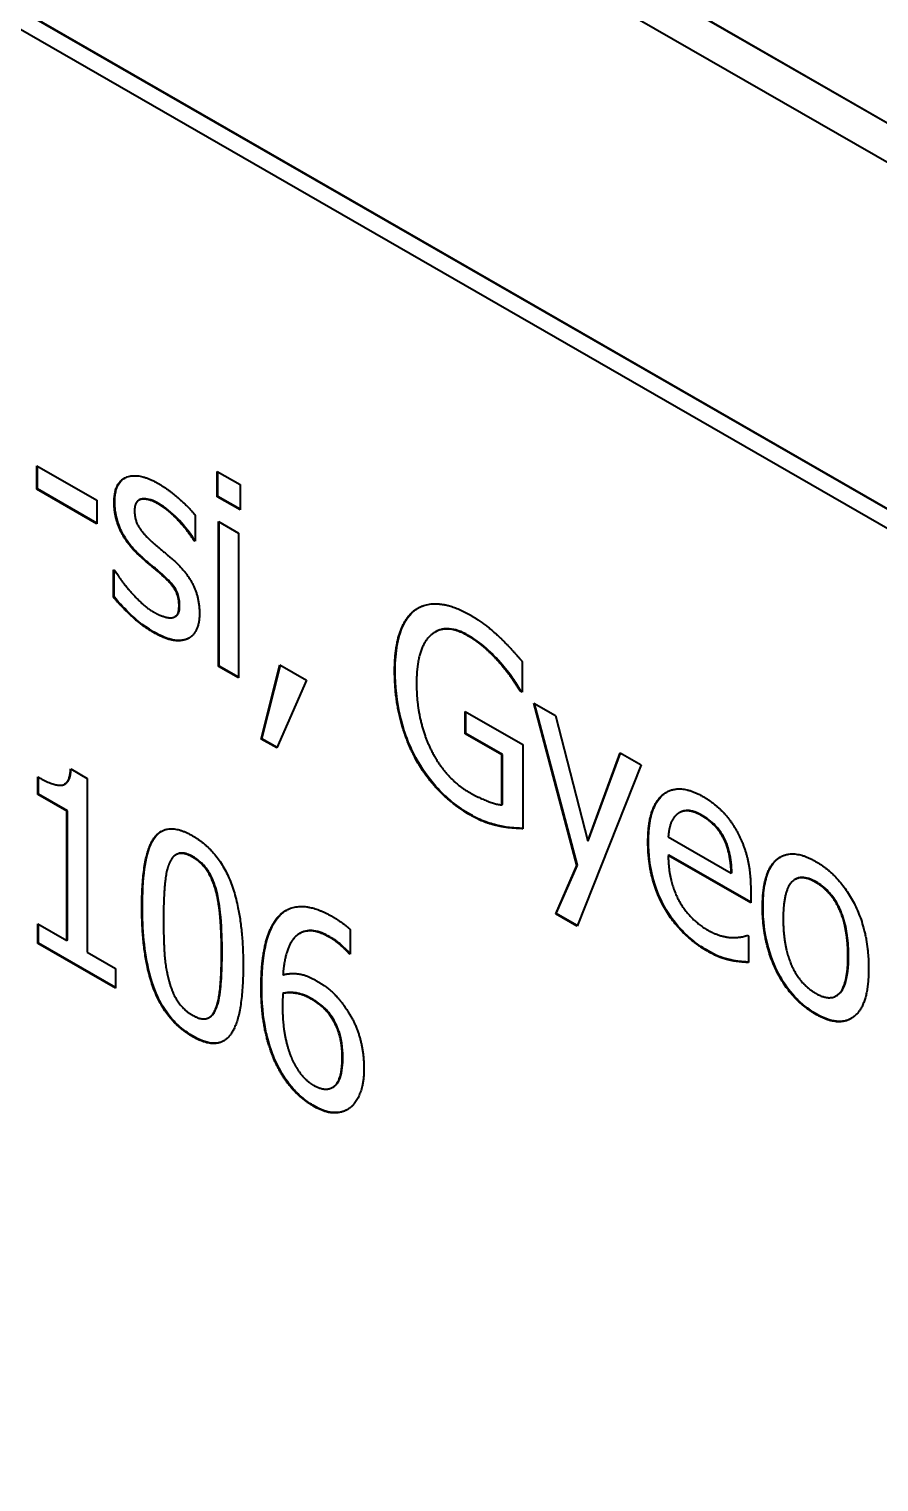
# Model space of a CAD drawing. Header units: millimetres. Extents: x 0 to 4756, y 0 to 3364.
# Drawn here: x 3958.6 to 3964, y 2652.97 to 2662.2 of the extents above; entities that cross this region are included whole.
import ezdxf

# ---------------------------------------------------------------- set-up
doc = ezdxf.new("R2010")
doc.units = ezdxf.units.MM
doc.header["$LTSCALE"] = 4
doc.layers.add('가시적인 것(ISO)', color=3, linetype='Continuous', lineweight=40)
doc.layers.add('가시적인 좁은 것(ISO)', color=3, linetype='Continuous', lineweight=35)

msp = doc.modelspace()

# ---------------------------------------------------------------- linework, layer by layer
at = {"layer": '가시적인 것(ISO)'}
for p, q in [((3978.3567, 2653.3648), (3946.0419, 2671.9736)), ((3946.0455, 2671.9756), (3978.3567, 2653.3688)), ((3946.0419, 2671.7283), (3978.3567, 2653.1195)), ((3978.3567, 2650.9121), (3946.0419, 2669.521)), ((3946.0455, 2669.523), (3978.3567, 2650.9162)), ((3978.4628, 2650.7284), (3945.9359, 2669.4594)), ((3958.6473, 2659.2776), (3958.6473, 2659.4267)), ((3958.6473, 2659.4267), (3959.0289, 2659.2069)), ((3958.6508, 2659.2796), (3958.6508, 2659.4246)), ((3959.7939, 2659.2285), (3959.7939, 2659.3895)), ((3959.7939, 2659.3895), (3959.9383, 2659.3063)), ((3959.7974, 2659.2305), (3959.7974, 2659.3874)), ((3958.6508, 2659.2796), (3958.6473, 2659.2776)), ((3959.0289, 2659.0578), (3958.6473, 2659.2776)), ((3959.0289, 2659.0619), (3958.6508, 2659.2796)), ((3959.9383, 2659.3063), (3959.9383, 2659.1453)), ((3959.0289, 2659.2069), (3959.0289, 2659.0578)), ((3959.2981, 2659.209), (3959.2946, 2659.2069)), ((3959.7974, 2659.2305), (3959.7939, 2659.2285)), ((3959.9383, 2659.1453), (3959.7939, 2659.2285)), ((3959.9383, 2659.1494), (3959.7974, 2659.2305)), ((3959.6529, 2659.1119), (3959.6529, 2658.9459)), ((3959.8016, 2658.1507), (3959.8016, 2659.071)), ((3959.8016, 2659.071), (3959.9288, 2658.9977)), ((3959.8052, 2658.1528), (3959.8052, 2659.0689)), ((3959.9288, 2658.9977), (3959.9288, 2658.0775)), ((3959.6496, 2658.9519), (3959.6461, 2658.9499)), ((3959.6529, 2658.9459), (3959.6461, 2658.9499)), ((3959.6529, 2658.95), (3959.6496, 2658.9519)), ((3959.1346, 2658.5905), (3959.1346, 2658.7644)), ((3959.1346, 2658.7644), (3959.1415, 2658.7604)), ((3959.1382, 2658.5925), (3959.1382, 2658.7624)), ((3959.4424, 2658.7363), (3959.4389, 2658.7343)), ((3959.1382, 2658.5925), (3959.1346, 2658.5905)), ((3959.5295, 2658.4694), (3959.526, 2658.4674)), ((3961.1817, 2658.3711), (3961.1782, 2658.3691)), ((3959.6083, 2658.3277), (3959.6048, 2658.3257)), ((3960.0732, 2657.6892), (3960.1919, 2658.1606)), ((3960.0768, 2657.6913), (3960.1945, 2658.159)), ((3960.1919, 2658.1606), (3960.3612, 2658.063)), ((3961.7304, 2658.1829), (3961.7304, 2657.9861)), ((3959.8052, 2658.1528), (3959.8016, 2658.1507)), ((3959.9288, 2658.0775), (3959.8016, 2658.1507)), ((3959.9288, 2658.0816), (3959.8052, 2658.1528)), ((3960.3612, 2658.063), (3960.1721, 2657.6323)), ((3961.7228, 2657.9946), (3961.7192, 2657.9925)), ((3961.7304, 2657.9861), (3961.7192, 2657.9925)), ((3961.7304, 2657.9902), (3961.7228, 2657.9946)), ((3962.0794, 2656.8848), (3961.8052, 2657.9172)), ((3961.8052, 2657.9172), (3961.9427, 2657.838)), ((3962.0829, 2656.8868), (3961.81, 2657.9144)), ((3961.3694, 2657.7219), (3961.3694, 2657.865)), ((3961.3694, 2657.865), (3961.7347, 2657.6547)), ((3961.3729, 2657.724), (3961.3729, 2657.863)), ((3961.9427, 2657.838), (3962.1481, 2657.039)), ((3961.3729, 2657.724), (3961.3694, 2657.7219)), ((3961.6023, 2657.5878), (3961.3694, 2657.7219)), ((3961.6059, 2657.5898), (3961.3729, 2657.724)), ((3960.0768, 2657.6913), (3960.0732, 2657.6892)), ((3960.1721, 2657.6323), (3960.0732, 2657.6892)), ((3960.1735, 2657.6356), (3960.0768, 2657.6913)), ((3961.7347, 2657.6547), (3961.7347, 2657.119)), ((3961.6059, 2657.5898), (3961.6023, 2657.5878)), ((3961.6023, 2657.2708), (3961.6023, 2657.5878)), ((3961.6059, 2657.2728), (3961.6059, 2657.5898)), ((3962.4868, 2657.5247), (3962.0802, 2656.4997)), ((3962.1481, 2657.039), (3962.3536, 2657.6014)), ((3962.1517, 2657.041), (3962.3559, 2657.6001)), ((3962.3536, 2657.6014), (3962.4868, 2657.5247)), ((3958.6542, 2657.3359), (3958.6542, 2657.4482)), ((3958.6577, 2657.338), (3958.6577, 2657.4462)), ((3958.8622, 2657.4994), (3958.967, 2657.439)), ((3958.967, 2657.439), (3958.967, 2656.3339)), ((3958.6577, 2657.338), (3958.6542, 2657.3359)), ((3958.8372, 2657.2305), (3958.6542, 2657.3359)), ((3958.8408, 2657.2325), (3958.6577, 2657.338)), ((3958.8271, 2657.4036), (3958.8236, 2657.4016)), ((3961.6059, 2657.2728), (3961.6023, 2657.2708)), ((3958.8408, 2657.2325), (3958.8372, 2657.2305)), ((3958.8372, 2656.4086), (3958.8372, 2657.2305)), ((3958.8408, 2656.4107), (3958.8408, 2657.2325)), ((3962.7328, 2657.2216), (3962.7292, 2657.2195)), ((3962.6596, 2657.0674), (3963.0601, 2656.8368)), ((3962.1517, 2657.041), (3962.1481, 2657.039)), ((3959.5345, 2656.9556), (3959.5309, 2656.9536)), ((3961.9444, 2656.5779), (3962.0794, 2656.8848)), ((3961.948, 2656.5799), (3962.0829, 2656.8868)), ((3962.0829, 2656.8868), (3962.0794, 2656.8848)), ((3962.6631, 2656.9512), (3962.6596, 2656.9492)), ((3963.1839, 2656.6472), (3962.6596, 2656.9492)), ((3963.1839, 2656.6513), (3962.6631, 2656.9512)), ((3963.0636, 2656.8388), (3963.0601, 2656.8368)), ((3963.4683, 2656.7978), (3963.4648, 2656.7958)), ((3963.1839, 2656.7317), (3963.1839, 2656.6472)), ((3958.6542, 2656.3889), (3958.6542, 2656.5141)), ((3958.6542, 2656.5141), (3958.8372, 2656.4086)), ((3958.6577, 2656.3909), (3958.6577, 2656.512)), ((3961.948, 2656.5799), (3961.9444, 2656.5779)), ((3962.0802, 2656.4997), (3961.9444, 2656.5779)), ((3962.0816, 2656.503), (3961.948, 2656.5799)), ((3958.8408, 2656.4107), (3958.8372, 2656.4086)), ((3960.3205, 2656.4548), (3960.317, 2656.4527)), ((3960.6379, 2656.4788), (3960.6379, 2656.3207)), ((3963.1615, 2656.4415), (3963.1693, 2656.437)), ((3963.1693, 2656.437), (3963.1693, 2656.2681)), ((3958.6577, 2656.3909), (3958.6542, 2656.3889)), ((3959.1458, 2656.1057), (3958.6542, 2656.3889)), ((3959.1458, 2656.1098), (3958.6577, 2656.3909)), ((3958.967, 2656.3339), (3959.1458, 2656.231)), ((3960.6355, 2656.3262), (3960.6319, 2656.3242)), ((3960.6379, 2656.3207), (3960.6319, 2656.3242)), ((3960.6379, 2656.3248), (3960.6355, 2656.3262)), ((3959.1458, 2656.231), (3959.1458, 2656.1057)), ((3960.2143, 2656.0739), (3960.2108, 2656.0718)), ((3963.73, 2656.058), (3963.7264, 2656.056)), ((3959.788, 2655.9795), (3959.7844, 2655.9775)), ((3959.7447, 2655.9203), (3959.7411, 2655.9183)), ((3960.529, 2655.4764), (3960.5255, 2655.4744))]:
    msp.add_line(p, q, dxfattribs=at)
for points, degree in [([(3959.1381, 2659.1947), (3959.1381, 2659.3189), (3959.2919, 2659.3864), (3959.42, 2659.3126)], 2), ([(3959.42, 2659.3126), (3959.4827, 2659.2765), (3959.6099, 2659.1655), (3959.6529, 2659.1119)], 2), ([(3959.3031, 2658.8502), (3959.2163, 2658.931), (3959.1381, 2659.1033), (3959.1381, 2659.1947)], 2), ([(3959.4174, 2659.1839), (3959.3547, 2659.22), (3959.2679, 2659.2054), (3959.2679, 2659.1408)], 2), ([(3959.6461, 2658.9499), (3959.5979, 2659.0253), (3959.4776, 2659.1493), (3959.4174, 2659.1839)], 2), ([(3959.2679, 2659.1408), (3959.2679, 2659.0822), (3959.3194, 2658.9959), (3959.3762, 2658.9453)], 2), ([(3959.3762, 2658.9453), (3959.4045, 2658.92), (3959.4741, 2658.862), (3959.512, 2658.8293)], 2), ([(3959.4389, 2658.7343), (3959.4148, 2658.7561), (3959.3358, 2658.8205), (3959.3031, 2658.8502)], 2), ([(3959.512, 2658.8293), (3959.5962, 2658.755), (3959.6804, 2658.5882), (3959.6804, 2658.4859)], 2), ([(3959.1415, 2658.7604), (3959.1578, 2658.7351), (3959.2017, 2658.6721), (3959.2378, 2658.6305)], 2), ([(3959.5506, 2658.5397), (3959.5506, 2658.5954), (3959.5016, 2658.6793), (3959.4389, 2658.7343)], 2), ([(3959.2378, 2658.6305), (3959.2704, 2658.5928), (3959.3478, 2658.5204), (3959.3899, 2658.4962)], 2), ([(3959.3856, 2658.3684), (3959.31, 2658.412), (3959.1776, 2658.5379), (3959.1346, 2658.5905)], 2), ([(3959.5059, 2658.4601), (3959.53, 2658.4652), (3959.5506, 2658.496), (3959.5506, 2658.5397)], 2), ([(3961.0522, 2658.5108), (3961.1141, 2658.5556), (3961.2938, 2658.5397), (3961.4012, 2658.4778)], 2), ([(3959.3899, 2658.4962), (3959.42, 2658.4788), (3959.4896, 2658.4566), (3959.5059, 2658.4601)], 2), ([(3959.6804, 2658.4859), (3959.6804, 2658.4262), (3959.6418, 2658.3432), (3959.6048, 2658.3257)], 2), ([(3960.9207, 2658.1204), (3960.9207, 2658.2685), (3960.9886, 2658.4639), (3961.0522, 2658.5108)], 2), ([(3961.0558, 2658.5128), (3961.0607, 2658.5164), (3961.0658, 2658.5198), (3961.0711, 2658.5229)], 3), ([(3961.4012, 2658.4778), (3961.4519, 2658.4486), (3961.5448, 2658.3772), (3961.5877, 2658.3366)], 2), ([(3959.6048, 2658.3257), (3959.5644, 2658.3082), (3959.4621, 2658.3244), (3959.3856, 2658.3684)], 2), ([(3961.3849, 2658.3461), (3961.2396, 2658.4297), (3961.06, 2658.2668), (3961.06, 2658.0452)], 2), ([(3961.592, 2658.1691), (3961.5508, 2658.2177), (3961.4459, 2658.3109), (3961.3849, 2658.3461)], 2), ([(3959.6146, 2658.3309), (3959.6125, 2658.3298), (3959.6104, 2658.3287), (3959.6083, 2658.3277)], 3), ([(3961.5877, 2658.3366), (3961.6213, 2658.3054), (3961.7046, 2658.2136), (3961.7304, 2658.1829)], 2), ([(3961.7192, 2657.9925), (3961.6943, 2658.0337), (3961.6402, 2658.1136), (3961.592, 2658.1691)], 2), ([(3961.0522, 2657.5667), (3960.9886, 2657.6848), (3960.9207, 2657.9644), (3960.9207, 2658.1204)], 2), ([(3961.06, 2658.0452), (3961.06, 2657.922), (3961.1073, 2657.7099), (3961.1519, 2657.6206)], 2), ([(3961.1519, 2657.6206), (3961.1958, 2657.5317), (3961.3178, 2657.3949), (3961.3943, 2657.3508)], 2), ([(3961.3995, 2657.2067), (3961.2929, 2657.2681), (3961.1158, 2657.4496), (3961.0522, 2657.5667)], 2), ([(3958.6542, 2657.4482), (3958.7582, 2657.3883), (3958.8561, 2657.4035), (3958.8622, 2657.4994)], 2), ([(3961.3943, 2657.3508), (3961.4511, 2657.3182), (3961.5637, 2657.2732), (3961.6023, 2657.2708)], 2), ([(3962.5306, 2657.0344), (3962.5306, 2657.2589), (3962.724, 2657.4139), (3962.8805, 2657.3238)], 2), ([(3962.8805, 2657.3238), (3962.9509, 2657.2832), (3963.0592, 2657.1712), (3963.0996, 2657.0953)], 2), ([(3961.586, 2657.1351), (3961.5362, 2657.1459), (3961.4562, 2657.1741), (3961.3995, 2657.2067)], 2), ([(3962.7223, 2657.2152), (3962.6931, 2657.1952), (3962.6639, 2657.1236), (3962.6596, 2657.0674)], 2), ([(3962.8727, 2657.2011), (3962.822, 2657.2303), (3962.7507, 2657.2346), (3962.7223, 2657.2152)], 2), ([(3963.0171, 2657.0464), (3962.9948, 2657.094), (3962.9243, 2657.1714), (3962.8727, 2657.2011)], 2), ([(3959.3143, 2656.6209), (3959.3143, 2656.9528), (3959.4716, 2657.1693), (3959.6366, 2657.0743)], 2), ([(3959.6366, 2657.0743), (3959.8025, 2656.9787), (3959.9581, 2656.5711), (3959.9581, 2656.2512)], 2), ([(3961.7347, 2657.119), (3961.7089, 2657.12), (3961.623, 2657.1267), (3961.586, 2657.1351)], 2), ([(3963.0996, 2657.0953), (3963.1409, 2657.0188), (3963.1839, 2656.842), (3963.1839, 2656.7317)], 2), ([(3959.6366, 2656.9381), (3959.5799, 2656.9708), (3959.5077, 2656.9478), (3959.487, 2656.8951)], 2), ([(3962.9105, 2656.3396), (3962.73, 2656.4435), (3962.5306, 2656.8058), (3962.5306, 2657.0344)], 2), ([(3963.0601, 2656.8368), (3963.0584, 2656.9004), (3963.0369, 2657.0042), (3963.0171, 2657.0464)], 2), ([(3963.2587, 2656.6201), (3963.2587, 2656.8506), (3963.4443, 2656.9991), (3963.5965, 2656.9115)], 2), ([(3959.487, 2656.8951), (3959.4664, 2656.8443), (3959.4518, 2656.6619), (3959.4518, 2656.5417)], 2), ([(3959.7844, 2656.7258), (3959.7638, 2656.8003), (3959.6933, 2656.9055), (3959.6366, 2656.9381)], 2), ([(3962.6596, 2656.9492), (3962.6596, 2656.7892), (3962.7919, 2656.543), (3962.9097, 2656.4752)], 2), ([(3963.5965, 2656.9115), (3963.7494, 2656.8234), (3963.9334, 2656.4631), (3963.9334, 2656.2315)], 2), ([(3963.5965, 2656.7784), (3963.4976, 2656.8353), (3963.3902, 2656.7232), (3963.3902, 2656.5444)], 2), ([(3963.8019, 2656.3073), (3963.8019, 2656.4861), (3963.6953, 2656.7214), (3963.5965, 2656.7784)], 2), ([(3959.8205, 2656.3303), (3959.8205, 2656.4566), (3959.8042, 2656.6518), (3959.7844, 2656.7258)], 2), ([(3959.6366, 2655.7973), (3959.4698, 2655.8933), (3959.3143, 2656.2979), (3959.3143, 2656.6209)], 2), ([(3960.1824, 2656.5602), (3960.2374, 2656.622), (3960.4102, 2656.6268), (3960.5236, 2656.5615)], 2), ([(3960.1859, 2656.5623), (3960.1996, 2656.5775), (3960.2148, 2656.5903), (3960.2316, 2656.6002)], 3), ([(3963.5965, 2655.9396), (3963.4392, 2656.0302), (3963.2587, 2656.3955), (3963.2587, 2656.6201)], 2), ([(3959.4518, 2656.5417), (3959.4518, 2656.4125), (3959.4647, 2656.2322), (3959.4862, 2656.1522)], 2), ([(3960.0724, 2656.1108), (3960.0724, 2656.2708), (3960.1265, 2656.497), (3960.1824, 2656.5602)], 2), ([(3960.5236, 2656.5615), (3960.5572, 2656.5422), (3960.6156, 2656.5006), (3960.6379, 2656.4788)], 2), ([(3963.3902, 2656.5444), (3963.3902, 2656.3704), (3963.4976, 2656.1297), (3963.5965, 2656.0728)], 2), ([(3960.5056, 2656.4298), (3960.3801, 2656.502), (3960.2254, 2656.3844), (3960.2108, 2656.1901)], 2), ([(3960.6319, 2656.3242), (3960.6139, 2656.3465), (3960.5451, 2656.407), (3960.5056, 2656.4298)], 2), ([(3962.9097, 2656.4752), (3962.9509, 2656.4515), (3963.0317, 2656.4278), (3963.0644, 2656.4269)], 2), ([(3963.0644, 2656.4269), (3963.0988, 2656.4269), (3963.1461, 2656.4345), (3963.1615, 2656.4415)], 2), ([(3959.7844, 2655.9775), (3959.8042, 2656.0267), (3959.8205, 2656.2041), (3959.8205, 2656.3303)], 2), ([(3963.0541, 2656.2827), (3963.0171, 2656.2911), (3962.957, 2656.3128), (3962.9105, 2656.3396)], 2), ([(3959.9581, 2656.2512), (3959.9581, 2655.9212), (3959.8008, 2655.7027), (3959.6366, 2655.7973)], 2), ([(3963.1693, 2656.2681), (3963.1469, 2656.27), (3963.0807, 2656.2763), (3963.0541, 2656.2827)], 2), ([(3963.5965, 2656.0728), (3963.6944, 2656.0163), (3963.8019, 2656.1304), (3963.8019, 2656.3073)], 2), ([(3963.9334, 2656.2315), (3963.9334, 2655.999), (3963.7494, 2655.8515), (3963.5965, 2655.9396)], 2), ([(3959.4862, 2656.1522), (3959.5059, 2656.0772), (3959.5781, 2655.9671), (3959.6366, 2655.9334)], 2), ([(3960.2108, 2656.1901), (3960.2589, 2656.2031), (3960.3603, 2656.1894), (3960.4205, 2656.1548)], 2), ([(3960.4205, 2656.1548), (3960.4798, 2656.1206), (3960.5683, 2656.0408), (3960.6165, 2655.9694)], 2), ([(3960.1833, 2655.5938), (3960.1308, 2655.6905), (3960.0724, 2655.9478), (3960.0724, 2656.1108)], 2), ([(3960.2108, 2656.0718), (3960.2099, 2656.0544), (3960.2082, 2656.0216), (3960.2082, 2655.9958)], 2), ([(3960.3904, 2656.036), (3960.3431, 2656.0632), (3960.2537, 2656.0799), (3960.2108, 2656.0718)], 2), ([(3960.5193, 2655.919), (3960.4927, 2655.9602), (3960.4256, 2656.0157), (3960.3904, 2656.036)], 2), ([(3959.6366, 2655.9334), (3959.6925, 2655.9012), (3959.7647, 2655.9243), (3959.7844, 2655.9775)], 2), ([(3960.2082, 2655.9958), (3960.2082, 2655.8686), (3960.2494, 2655.6888), (3960.2795, 2655.6308)], 2), ([(3960.6165, 2655.9694), (3960.6715, 2655.887), (3960.7256, 2655.6988), (3960.7256, 2655.5935)], 2), ([(3960.5881, 2655.6657), (3960.5881, 2655.7413), (3960.5554, 2655.8624), (3960.5193, 2655.919)], 2), ([(3960.4059, 2655.4884), (3960.4875, 2655.4414), (3960.5881, 2655.5246), (3960.5881, 2655.6657)], 2), ([(3960.4059, 2655.3543), (3960.3371, 2655.3939), (3960.2262, 2655.5134), (3960.1833, 2655.5938)], 2), ([(3960.2795, 2655.6308), (3960.3087, 2655.5752), (3960.3706, 2655.5087), (3960.4059, 2655.4884)], 2), ([(3960.7256, 2655.5935), (3960.7256, 2655.4991), (3960.674, 2655.3688), (3960.6311, 2655.3399)], 2), ([(3960.6311, 2655.3399), (3960.5855, 2655.3095), (3960.4738, 2655.3152), (3960.4059, 2655.3543)], 2)]:
    msp.add_open_spline(points, degree=degree, dxfattribs=at)
for points, knots in [([(3959.1416, 2659.1967), (3959.1416, 2659.2161), (3959.143, 2659.2345), (3959.1491, 2659.2679), (3959.1536, 2659.2828), (3959.1705, 2659.3192), (3959.1859, 2659.3362), (3959.2052, 2659.3478)], [-0.17395427, -0.17395427, -0.17395427, -0.17395427, -0.14718709, -0.14718709, -0.1219137, -0.1219137, -0.07766288, -0.07766288, -0.07766288, -0.07766288]), ([(3959.3066, 2658.8523), (3959.2854, 2658.872), (3959.2644, 2658.8938), (3959.2281, 2658.9382), (3959.2123, 2658.9605), (3959.179, 2659.0185), (3959.1667, 2659.0508), (3959.1464, 2659.12), (3959.1416, 2659.1596), (3959.1416, 2659.1967)], [-0.07300655, -0.07300655, -0.07300655, -0.07300655, -0.0583934, -0.0583934, -0.04559979, -0.04559979, -0.02726481, -0.02726481, 0, 0, 0, 0]), ([(3959.421, 2659.1859), (3959.4043, 2659.1955), (3959.3875, 2659.2035), (3959.3563, 2659.2136), (3959.342, 2659.2162), (3959.311, 2659.2157), (3959.3016, 2659.211), (3959.2981, 2659.209)], [-0.03200283, -0.03200283, -0.03200283, -0.03200283, -0.028789771, -0.028789771, -0.025858734, -0.025858734, -0.022096769, -0.022096769, -0.022096769, -0.022096769]), ([(3959.6496, 2658.9519), (3959.6108, 2659.0127), (3959.5721, 2659.0577), (3959.5019, 2659.1297), (3959.4621, 2659.1622), (3959.421, 2659.1859)], [-0.06393371, -0.06393371, -0.06393371, -0.06393371, -0.03491759, -0.03491759, 0, 0, 0, 0]), ([(3959.4424, 2658.7363), (3959.4174, 2658.759), (3959.3865, 2658.7841), (3959.3548, 2658.8099), (3959.3302, 2658.8308), (3959.3066, 2658.8523)], [-0.02746583, -0.02746583, -0.02746583, -0.02746583, -0.02084657, -0.02084657, 0, 0, 0, 0]), ([(3959.5542, 2658.5418), (3959.5542, 2658.5552), (3959.5531, 2658.5695), (3959.5478, 2658.5966), (3959.544, 2658.6095), (3959.5336, 2658.6331), (3959.5269, 2658.6452), (3959.4969, 2658.6854), (3959.4709, 2658.7114), (3959.4424, 2658.7363)], [-0.07804102, -0.07804102, -0.07804102, -0.07804102, -0.05755575, -0.05755575, -0.0399582, -0.0399582, -0.02494148, -0.02494148, 0, 0, 0, 0]), ([(3959.3891, 2658.3705), (3959.3154, 2658.4129), (3959.2664, 2658.4589), (3959.2111, 2658.5114), (3959.1715, 2658.5517), (3959.1382, 2658.5925)], [-0.04947373, -0.04947373, -0.04947373, -0.04947373, -0.03241669, -0.03241669, 0, 0, 0, 0]), ([(3959.5295, 2658.4694), (3959.5313, 2658.4705), (3959.533, 2658.4716), (3959.543, 2658.4793), (3959.5463, 2658.4865), (3959.5525, 2658.5032), (3959.5542, 2658.5213), (3959.5542, 2658.5418)], [-0.02138625, -0.02138625, -0.02138625, -0.02138625, -0.02034038, -0.02034038, -0.01500889, -0.01500889, 0, 0, 0, 0]), ([(3960.9243, 2658.1225), (3960.9243, 2658.255), (3960.9446, 2658.3354), (3960.9864, 2658.4402), (3961.0159, 2658.4834), (3961.0558, 2658.5128)], [-0.1010123, -0.1010123, -0.1010123, -0.1010123, -0.0512306, -0.0512306, 0, 0, 0, 0]), ([(3959.6083, 2658.3277), (3959.5706, 2658.3114), (3959.535, 2658.3155), (3959.4789, 2658.3243), (3959.4342, 2658.3446), (3959.3891, 2658.3705)], [-0.05651006, -0.05651006, -0.05651006, -0.05651006, -0.03820024, -0.03820024, 0, 0, 0, 0]), ([(3961.3884, 2658.3481), (3961.3672, 2658.3603), (3961.346, 2658.3704), (3961.3054, 2658.3845), (3961.2862, 2658.3887), (3961.2352, 2658.3924), (3961.2067, 2658.3855), (3961.1817, 2658.3711)], [-0.2319582, -0.2319582, -0.2319582, -0.2319582, -0.2003238, -0.2003238, -0.1702621, -0.1702621, -0.1174823, -0.1174823, -0.1174823, -0.1174823]), ([(3961.5956, 2658.1712), (3961.555, 2658.219), (3961.5167, 2658.2532), (3961.4649, 2658.2992), (3961.4267, 2658.3261), (3961.3884, 2658.3481)], [-0.04550665, -0.04550665, -0.04550665, -0.04550665, -0.03248246, -0.03248246, 0, 0, 0, 0]), ([(3961.7228, 2657.9946), (3961.7061, 2658.0221), (3961.6887, 2658.0492), (3961.6501, 2658.1062), (3961.6226, 2658.1399), (3961.5956, 2658.1712)], [-0.04799963, -0.04799963, -0.04799963, -0.04799963, -0.02569689, -0.02569689, 0, 0, 0, 0]), ([(3961.0558, 2657.5687), (3961.034, 2657.6091), (3961.0154, 2657.6504), (3960.9798, 2657.7446), (3960.9668, 2657.7914), (3960.9333, 2657.9293), (3960.9243, 2658.0296), (3960.9243, 2658.1225)], [-0.1102144, -0.1102144, -0.1102144, -0.1102144, -0.0915163, -0.0915163, -0.0681294, -0.0681294, 0, 0, 0, 0]), ([(3961.403, 2657.2088), (3961.3641, 2657.2312), (3961.3253, 2657.2575), (3961.2515, 2657.3174), (3961.2161, 2657.3507), (3961.1344, 2657.4416), (3961.092, 2657.502), (3961.0558, 2657.5687)], [-0.1094442, -0.1094442, -0.1094442, -0.1094442, -0.0764086, -0.0764086, -0.0455615, -0.0455615, 0, 0, 0, 0]), ([(3958.8271, 2657.4036), (3958.8371, 2657.4094), (3958.8447, 2657.4188), (3958.8593, 2657.4488), (3958.8636, 2657.4729), (3958.8654, 2657.4975)], [-0.0317599, -0.0317599, -0.0317599, -0.0317599, -0.01978743, -0.01978743, -0.00099637, -0.00099637, -0.00099637, -0.00099637]), ([(3962.5342, 2657.0364), (3962.5342, 2657.0828), (3962.5373, 2657.1279), (3962.5515, 2657.2062), (3962.5619, 2657.2402), (3962.5989, 2657.3135), (3962.6264, 2657.3379), (3962.6507, 2657.3522)], [-0.14210217, -0.14210217, -0.14210217, -0.14210217, -0.1209944, -0.1209944, -0.10207716, -0.10207716, -0.07378621, -0.07378621, -0.07378621, -0.07378621]), ([(3962.8763, 2657.2031), (3962.8601, 2657.2124), (3962.8438, 2657.2204), (3962.8084, 2657.233), (3962.7953, 2657.2343), (3962.7669, 2657.2354), (3962.7488, 2657.2308), (3962.7328, 2657.2216)], [-0.03522729, -0.03522729, -0.03522729, -0.03522729, -0.02935181, -0.02935181, -0.02212217, -0.02212217, -0.00284568, -0.00284568, -0.00284568, -0.00284568]), ([(3961.5895, 2657.1371), (3961.56, 2657.1436), (3961.5301, 2657.1513), (3961.4689, 2657.1729), (3961.4343, 2657.1907), (3961.403, 2657.2088)], [-0.05271934, -0.05271934, -0.05271934, -0.05271934, -0.02656558, -0.02656558, 0, 0, 0, 0]), ([(3963.0207, 2657.0484), (3963.0128, 2657.0652), (3963.0036, 2657.0813), (3962.9804, 2657.1154), (3962.9678, 2657.1299), (3962.9328, 2657.1666), (3962.9039, 2657.1872), (3962.8763, 2657.2031)], [-0.03904079, -0.03904079, -0.03904079, -0.03904079, -0.03201187, -0.03201187, -0.02341156, -0.02341156, 0, 0, 0, 0]), ([(3959.3178, 2656.6229), (3959.3178, 2656.7048), (3959.3214, 2656.7892), (3959.3407, 2656.9267), (3959.3554, 2656.9901), (3959.3927, 2657.0602), (3959.4111, 2657.0865), (3959.4392, 2657.1033)], [-0.2537224, -0.2537224, -0.2537224, -0.2537224, -0.1682701, -0.1682701, -0.0972012, -0.0972012, -0.0630639, -0.0630639, -0.0630639, -0.0630639]), ([(3961.7347, 2657.1212), (3961.7085, 2657.1223), (3961.6773, 2657.1248), (3961.6436, 2657.1274), (3961.6165, 2657.131), (3961.5895, 2657.1371)], [-0.03113001, -0.03113001, -0.03113001, -0.03113001, -0.0238809, -0.0238809, 0, 0, 0, 0]), ([(3959.6401, 2656.9402), (3959.6272, 2656.9476), (3959.6143, 2656.9538), (3959.5902, 2656.9619), (3959.5792, 2656.9642), (3959.5599, 2656.9644), (3959.5475, 2656.9632), (3959.5345, 2656.9556)], [-0.08378199, -0.08378199, -0.08378199, -0.08378199, -0.06139139, -0.06139139, -0.04110778, -0.04110778, -0.02417273, -0.02417273, -0.02417273, -0.02417273]), ([(3962.9141, 2656.3416), (3962.8825, 2656.3598), (3962.8507, 2656.381), (3962.7914, 2656.428), (3962.7639, 2656.4532), (3962.6992, 2656.5236), (3962.6653, 2656.5704), (3962.6137, 2656.6628), (3962.5865, 2656.7196), (3962.5424, 2656.8781), (3962.5342, 2656.9607), (3962.5342, 2657.0364)], [-0.25738, -0.25738, -0.25738, -0.25738, -0.2101741, -0.2101741, -0.167381, -0.167381, -0.1045278, -0.1045278, -0.0555574, -0.0555574, 0, 0, 0, 0]), ([(3963.0636, 2656.8388), (3963.0624, 2656.8856), (3963.0575, 2656.9284), (3963.0418, 2656.9946), (3963.0331, 2657.022), (3963.0207, 2657.0484)], [-0.04407769, -0.04407769, -0.04407769, -0.04407769, -0.01765231, -0.01765231, 0, 0, 0, 0]), ([(3959.788, 2656.7278), (3959.7825, 2656.7474), (3959.776, 2656.7673), (3959.7607, 2656.8044), (3959.7524, 2656.8216), (3959.7293, 2656.8608), (3959.7158, 2656.878), (3959.6824, 2656.9125), (3959.6612, 2656.9281), (3959.6401, 2656.9402)], [-0.04998703, -0.04998703, -0.04998703, -0.04998703, -0.03966355, -0.03966355, -0.03045864, -0.03045864, -0.01784843, -0.01784843, 0, 0, 0, 0]), ([(3963.2622, 2656.6221), (3963.2622, 2656.6694), (3963.2651, 2656.7156), (3963.2788, 2656.795), (3963.2886, 2656.8295), (3963.3252, 2656.9048), (3963.3522, 2656.9272), (3963.3736, 2656.9398)], [-0.13063328, -0.13063328, -0.13063328, -0.13063328, -0.1123019, -0.1123019, -0.09621194, -0.09621194, -0.07150376, -0.07150376, -0.07150376, -0.07150376]), ([(3963.6, 2656.7804), (3963.584, 2656.7896), (3963.568, 2656.7971), (3963.5378, 2656.8068), (3963.5239, 2656.8092), (3963.4948, 2656.8089), (3963.4807, 2656.805), (3963.4683, 2656.7978)], [-0.13544963, -0.13544963, -0.13544963, -0.13544963, -0.11875979, -0.11875979, -0.10326441, -0.10326441, -0.08473146, -0.08473146, -0.08473146, -0.08473146]), ([(3963.8054, 2656.3093), (3963.8054, 2656.3513), (3963.8032, 2656.3961), (3963.7922, 2656.4774), (3963.7844, 2656.5158), (3963.7586, 2656.5959), (3963.7432, 2656.626), (3963.715, 2656.6745), (3963.697, 2656.6988), (3963.6523, 2656.7457), (3963.6262, 2656.7653), (3963.6, 2656.7804)], [-0.085957, -0.085957, -0.085957, -0.085957, -0.06934265, -0.06934265, -0.05592497, -0.05592497, -0.04101288, -0.04101288, -0.02228505, -0.02228505, 0, 0, 0, 0]), ([(3959.8241, 2656.3324), (3959.8241, 2656.4034), (3959.8221, 2656.4818), (3959.8131, 2656.5902), (3959.8064, 2656.6588), (3959.788, 2656.7278)], [-0.1453669, -0.1453669, -0.1453669, -0.1453669, -0.0456066, -0.0456066, 0, 0, 0, 0]), ([(3959.6401, 2655.7993), (3959.6156, 2655.8135), (3959.5909, 2655.8302), (3959.5449, 2655.8684), (3959.5236, 2655.8891), (3959.474, 2655.9469), (3959.4488, 2655.985), (3959.4098, 2656.0605), (3959.3849, 2656.1157), (3959.3286, 2656.3345), (3959.3178, 2656.4835), (3959.3178, 2656.6229)], [-0.3574821, -0.3574821, -0.3574821, -0.3574821, -0.2990686, -0.2990686, -0.2453836, -0.2453836, -0.1667227, -0.1667227, -0.1023246, -0.1023246, 0, 0, 0, 0]), ([(3963.6, 2655.9416), (3963.5756, 2655.9557), (3963.5512, 2655.9721), (3963.505, 2656.0091), (3963.4833, 2656.0292), (3963.4275, 2656.09), (3963.3969, 2656.133), (3963.346, 2656.2245), (3963.3177, 2656.285), (3963.271, 2656.4523), (3963.2622, 2656.5409), (3963.2622, 2656.6221)], [-0.2314011, -0.2314011, -0.2314011, -0.2314011, -0.1968434, -0.1968434, -0.1646481, -0.1646481, -0.1102897, -0.1102897, -0.0596216, -0.0596216, 0, 0, 0, 0]), ([(3960.0759, 2656.1128), (3960.0759, 2656.2443), (3960.0895, 2656.3322), (3960.1215, 2656.4599), (3960.1474, 2656.5187), (3960.1859, 2656.5623)], [-0.1106101, -0.1106101, -0.1106101, -0.1106101, -0.0583021, -0.0583021, 0, 0, 0, 0]), ([(3960.5091, 2656.4318), (3960.4745, 2656.4517), (3960.4403, 2656.4655), (3960.377, 2656.4743), (3960.3497, 2656.47), (3960.3239, 2656.4567), (3960.3222, 2656.4557), (3960.3205, 2656.4548)], [-0.11567418, -0.11567418, -0.11567418, -0.11567418, -0.09709969, -0.09709969, -0.07939474, -0.07939474, -0.07811153, -0.07811153, -0.07811153, -0.07811153]), ([(3960.6355, 2656.3262), (3960.6178, 2656.3481), (3960.5921, 2656.3708), (3960.5589, 2656.4), (3960.5341, 2656.4174), (3960.5091, 2656.4318)], [-0.02914796, -0.02914796, -0.02914796, -0.02914796, -0.02116044, -0.02116044, 0, 0, 0, 0]), ([(3959.788, 2655.9795), (3959.8035, 2656.0181), (3959.8115, 2656.0697), (3959.8189, 2656.1498), (3959.8241, 2656.215), (3959.8241, 2656.3324)], [-0.213325, -0.213325, -0.213325, -0.213325, -0.0861501, -0.0861501, 0, 0, 0, 0]), ([(3963.0576, 2656.2848), (3963.0356, 2656.2898), (3963.0132, 2656.2958), (3962.9666, 2656.3127), (3962.9383, 2656.3277), (3962.9141, 2656.3416)], [-0.03994906, -0.03994906, -0.03994906, -0.03994906, -0.02053288, -0.02053288, 0, 0, 0, 0]), ([(3963.1693, 2656.2704), (3963.1473, 2656.2724), (3963.1239, 2656.2746), (3963.0982, 2656.277), (3963.0776, 2656.28), (3963.0576, 2656.2848)], [-0.02367493, -0.02367493, -0.02367493, -0.02367493, -0.01762699, -0.01762699, 0, 0, 0, 0]), ([(3963.73, 2656.058), (3963.7334, 2656.06), (3963.7367, 2656.0622), (3963.7615, 2656.0813), (3963.7746, 2656.1065), (3963.7996, 2656.1787), (3963.8054, 2656.2422), (3963.8054, 2656.3093)], [-0.07855563, -0.07855563, -0.07855563, -0.07855563, -0.07477469, -0.07477469, -0.04926273, -0.04926273, 0, 0, 0, 0]), ([(3960.1868, 2655.5958), (3960.1683, 2655.6299), (3960.153, 2655.6652), (3960.1223, 2655.7499), (3960.1112, 2655.7944), (3960.0826, 2655.9205), (3960.0759, 2656.023), (3960.0759, 2656.1128)], [-0.09652593, -0.09652593, -0.09652593, -0.09652593, -0.08376115, -0.08376115, -0.06595177, -0.06595177, 0, 0, 0, 0]), ([(3960.3939, 2656.038), (3960.3625, 2656.0561), (3960.3318, 2656.068), (3960.2819, 2656.0773), (3960.2515, 2656.0808), (3960.2143, 2656.0739)], [-0.09401615, -0.09401615, -0.09401615, -0.09401615, -0.03780295, -0.03780295, 0, 0, 0, 0]), ([(3960.5229, 2655.921), (3960.5141, 2655.9345), (3960.5047, 2655.9472), (3960.4844, 2655.9705), (3960.4737, 2655.9808), (3960.4402, 2656.0086), (3960.417, 2656.0247), (3960.3939, 2656.038)], [-0.03880924, -0.03880924, -0.03880924, -0.03880924, -0.02915195, -0.02915195, -0.01955842, -0.01955842, 0, 0, 0, 0]), ([(3959.7447, 2655.9203), (3959.7471, 2655.9218), (3959.7496, 2655.9234), (3959.7683, 2655.9377), (3959.7797, 2655.9573), (3959.788, 2655.9795)], [-0.02420754, -0.02420754, -0.02420754, -0.02420754, -0.02098571, -0.02098571, 0, 0, 0, 0]), ([(3963.8231, 2655.9125), (3963.7959, 2655.8973), (3963.7648, 2655.8911), (3963.6883, 2655.8988), (3963.6445, 2655.916), (3963.6, 2655.9416)], [-0.07012066, -0.07012066, -0.07012066, -0.07012066, -0.03775459, -0.03775459, 0, 0, 0, 0]), ([(3960.5916, 2655.6678), (3960.5916, 2655.6954), (3960.59, 2655.7249), (3960.5806, 2655.7872), (3960.5735, 2655.8121), (3960.5561, 2655.8622), (3960.5413, 2655.8922), (3960.5229, 2655.921)], [-0.04419423, -0.04419423, -0.04419423, -0.04419423, -0.03290891, -0.03290891, -0.02056018, -0.02056018, 0, 0, 0, 0]), ([(3959.836, 2655.7708), (3959.813, 2655.7581), (3959.7866, 2655.7532), (3959.7197, 2655.7603), (3959.68, 2655.7763), (3959.6401, 2655.7993)], [-0.06119557, -0.06119557, -0.06119557, -0.06119557, -0.03386925, -0.03386925, 0, 0, 0, 0]), ([(3960.529, 2655.4764), (3960.5315, 2655.4779), (3960.534, 2655.4795), (3960.5482, 2655.4897), (3960.5629, 2655.5047), (3960.5874, 2655.5731), (3960.5916, 2655.6208), (3960.5916, 2655.6678)], [-0.06985866, -0.06985866, -0.06985866, -0.06985866, -0.06386779, -0.06386779, -0.03448541, -0.03448541, 0, 0, 0, 0]), ([(3960.4094, 2655.3563), (3960.3857, 2655.37), (3960.362, 2655.3861), (3960.3171, 2655.423), (3960.2961, 2655.4431), (3960.2417, 2655.5046), (3960.2121, 2655.5484), (3960.1868, 2655.5958)], [-0.07143223, -0.07143223, -0.07143223, -0.07143223, -0.0512254, -0.0512254, -0.03230499, -0.03230499, 0, 0, 0, 0]), ([(3960.623, 2655.3348), (3960.6105, 2655.3278), (3960.5972, 2655.3224), (3960.559, 2655.313), (3960.5383, 2655.3137), (3960.4884, 2655.3185), (3960.4493, 2655.3333), (3960.4094, 2655.3563)], [-0.05312166, -0.05312166, -0.05312166, -0.05312166, -0.04592082, -0.04592082, -0.03388932, -0.03388932, 0, 0, 0, 0])]:
    msp.add_open_spline(points, degree=3, knots=knots, dxfattribs=at)
at = {"layer": '가시적인 좁은 것(ISO)'}
for p, q in [((3959.1416, 2659.1967), (3959.1381, 2659.1947)), ((3959.421, 2659.1859), (3959.4174, 2659.1839)), ((3959.3066, 2658.8523), (3959.3031, 2658.8502)), ((3959.5542, 2658.5418), (3959.5506, 2658.5397)), ((3961.0558, 2658.5128), (3961.0522, 2658.5108)), ((3959.3891, 2658.3705), (3959.3856, 2658.3684)), ((3961.3884, 2658.3481), (3961.3849, 2658.3461)), ((3961.5956, 2658.1712), (3961.592, 2658.1691)), ((3960.9243, 2658.1225), (3960.9207, 2658.1204)), ((3961.0558, 2657.5687), (3961.0522, 2657.5667)), ((3961.403, 2657.2088), (3961.3995, 2657.2067)), ((3962.8763, 2657.2031), (3962.8727, 2657.2011)), ((3961.5895, 2657.1371), (3961.586, 2657.1351)), ((3962.5342, 2657.0364), (3962.5306, 2657.0344)), ((3963.0207, 2657.0484), (3963.0171, 2657.0464)), ((3959.6401, 2656.9402), (3959.6366, 2656.9381)), ((3963.6, 2656.7804), (3963.5965, 2656.7784)), ((3959.788, 2656.7278), (3959.7844, 2656.7258)), ((3959.3178, 2656.6229), (3959.3143, 2656.6209)), ((3963.2622, 2656.6221), (3963.2587, 2656.6201)), ((3960.1859, 2656.5623), (3960.1824, 2656.5602)), ((3960.5091, 2656.4318), (3960.5056, 2656.4298)), ((3959.8241, 2656.3324), (3959.8205, 2656.3303)), ((3962.9141, 2656.3416), (3962.9105, 2656.3396)), ((3963.0576, 2656.2848), (3963.0541, 2656.2827)), ((3963.8054, 2656.3093), (3963.8019, 2656.3073)), ((3960.0759, 2656.1128), (3960.0724, 2656.1108)), ((3960.3939, 2656.038), (3960.3904, 2656.036)), ((3963.6, 2655.9416), (3963.5965, 2655.9396)), ((3960.5229, 2655.921), (3960.5193, 2655.919)), ((3959.6401, 2655.7993), (3959.6366, 2655.7973)), ((3960.5916, 2655.6678), (3960.5881, 2655.6657)), ((3960.1868, 2655.5958), (3960.1833, 2655.5938)), ((3960.4094, 2655.3563), (3960.4059, 2655.3543))]:
    msp.add_line(p, q, dxfattribs=at)

doc.saveas('drawing.dxf')
